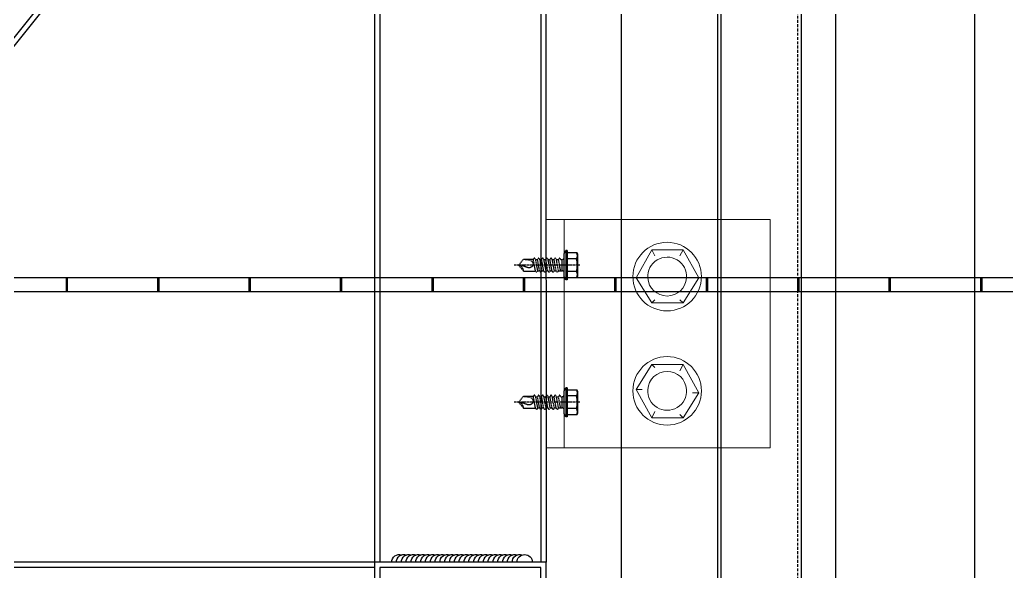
# Model space of a CAD drawing. Extents: x -3378 to 102197, y -3799 to 48702.
# Drawn here: x 96449.3 to 96881.2, y 8375.3 to 8617 of the extents above; entities that cross this region are included whole.
import ezdxf

# ---------------------------------------------------------------- set-up
doc = ezdxf.new("R2010")
doc.units = 0
for name, pattern in [('CENTER', [2, 1.25, -0.25, 0.25, -0.25]), ('DASHDOT', [1, 0.5, -0.25, 0, -0.25]), ('HIDDEN', [0.375, 0.25, -0.125])]:
    doc.linetypes.add(name, pattern=pattern)
for name, color, linetype in [('24WELD', 55, 'Continuous'), ('AC-CL', 14, 'CENTER'), ('AC-HIDDEN', 8, 'HIDDEN'), ('BCM-draft', 252, 'Continuous'), ('GM_SECT_15', 15, 'Continuous'), ('REFL', 8, 'Continuous'), ('不鏽鋼板S.S.PANEL', 30, 'Continuous'), ('噴塗面', 6, 'DASHDOT'), ('結構體 STRUCTURAL', 154, 'Continuous'), ('螺絲 固定五金 FASTENERS', 124, 'Continuous'), ('螺絲、螺栓', 4, 'Continuous'), ('金屬面材 METAL PANEL', 2, 'Continuous'), ('隔熱材 INSULATION', 9, 'HIDDEN')]:
    doc.layers.add(name, color=color, linetype=linetype)
doc.layers.add('BCM-STL', color=1, linetype='Continuous', lineweight=5)
doc.layers.add('不顯示', color=254, linetype='Continuous', plot=False)
doc.styles.add('DIM', font='simplex.shx', dxfattribs={"bigfont": 'chineset.shx'})

# ---------------------------------------------------------------- blocks, each defined once
blk = doc.blocks.new('6t 矽酸鈣板')
at = {"layer": '結構體 STRUCTURAL', "ltscale": 50}
h = blk.add_hatch(dxfattribs=at)
h.set_pattern_fill('JIS_LC_20', color=256, scale=2, angle=45)
h.set_pattern_definition([(90, (-51370.39, -83265.073), (-40, 0), []), (90, (-51369.823, -83264.507), (-40, 0), [])])
h.paths.add_polyline_path([(11600, 6), (214.93, 6), (214.93, 0), (11600, 0)])
at = {"layer": '結構體 STRUCTURAL'}
blk.add_lwpolyline([(214.93, 6), (214.93, 0), (11600, 0), (11600, 6)], close=True, dxfattribs=at)
blk = doc.blocks.new('*U641')
for centre, end in [((-0.13, -4), 88.1431), ((-0.29, -9), 16.3529), ((-0.21, -6.5), 16.3529), ((-0.45, -13.99), 16.3529), ((-0.37, -11.49), 16.3529), ((-0.7, -21.49), 16.3529), ((-0.62, -18.99), 16.3529), ((-0.53, -16.49), 16.3529), ((-0.86, -26.49), 16.3529), ((-0.78, -23.99), 16.3529), ((-1.02, -31.48), 16.3529), ((-0.94, -28.98), 16.3529), ((-1.18, -36.48), 16.3529), ((-1.1, -33.98), 16.3529), ((-1.34, -41.48), 16.3529), ((-1.26, -38.98), 16.3529), ((-1.51, -46.48), 16.3529), ((-1.43, -43.98), 16.3529), ((-1.67, -51.47), 16.3529), ((-1.59, -48.97), 16.3529), ((-1.83, -56.47), 16.3529), ((-1.75, -53.97), 16.3529), ((-1.99, -61.47), 16.3529), ((-1.91, -58.97), 16.3529), ((-2.15, -66.47), 16.3529), ((-2.07, -63.97), 16.3529), ((-2.24, -68.96), 16.3529)]:
    blk.add_arc(centre, 4, 268.1431, end)
blk = doc.blocks.new('75x75x2.3t')
at = {"layer": 'GM_SECT_15'}
for points in [[(0, -75), (75, -75), (75, 0), (0, 0)], [(2.3, -72.7), (72.7, -72.7), (72.7, -2.3), (2.3, -2.3)]]:
    blk.add_lwpolyline(points, close=True, dxfattribs=at)
at = {"layer": '不顯示', "linetype": 'Continuous', "insert": (21.79, -38.48), "char_height": 3.5, "attachment_point": 1, "style": 'DIM'}
blk.add_mtext_dynamic_manual_height_columns('75x75x2.3t', width=3.4858, gutter_width=17.5, heights=[0], dxfattribs=at)
blk = doc.blocks.new('*U748')
at = {"layer": 'BCM-draft', "linetype": 'HIDDEN', "ltscale": 5}
blk.add_line((16.6, 35), (646.73, 35), dxfattribs=at)
at = {"layer": 'BCM-draft'}
blk.add_lwpolyline([(16.6, 36.6), (646.73, 36.6)], dxfattribs=at)
at = {"layer": '不鏽鋼板S.S.PANEL'}
blk.add_lwpolyline([(648.33, 1.6), (648.33, 35), (661.33, 35), (661.33, 36.6), (648.33, 36.6, 0.414214), (646.73, 35), (646.73, 1.6), (16.6, 1.6), (16.6, 35, 0.414214), (15, 36.6), (2, 36.6), (2, 35), (15, 35), (15, 1.6, 0.414214), (16.6, 0), (646.73, 0, 0.414214)], format="xyb", close=True, dxfattribs=at)
at = {"layer": '隔熱材 INSULATION', "const_width": 0.2}
blk.add_lwpolyline([(646.73, 35), (646.73, 51.6), (16.6, 51.6), (16.6, 35)], dxfattribs=at)
at = {"layer": '隔熱材 INSULATION'}
blk.add_lwpolyline([(646.73, 1.6), (16.6, 1.6), (16.6, 51.6), (646.73, 51.6)], close=True, dxfattribs=at)
blk = doc.blocks.new('*U176')
for p, q in [((-2.75, 5.32), (-2.75, 1.3)), ((2.75, 5.32), (2.75, 1.3)), ((-6.35, 1.3), (6.35, 1.3)), ((-6.35, 1.3), (-6.35, 0.65)), ((-5.05, 0), (-6.35, 0.65)), ((6.35, 0.65), (5.05, 0)), ((6.35, 1.3), (6.35, 0.65)), ((5.05, 0), (-5.05, 0))]:
    blk.add_line(p, q)
blk.add_lwpolyline([(5.5, 5.29, 0.313407), (2.78, 5.31, 0.149243), (-2.78, 5.31, 0.313407), (-5.5, 5.29)], format="xyb")
blk.add_lwpolyline([(-5.5, 1.3), (-5.5, 5.3), (-4.76, 5.73), (4.76, 5.73), (5.5, 5.3), (5.5, 1.3)])
at = {"layer": 'AC-CL'}
blk.add_line((0, 6.82), (0, -21.9), dxfattribs=at)
at = {"layer": 'AC-HIDDEN'}
for p, q in [((-2.44, -1.5), (-3.12, -1.9)), ((-3.12, -1.9), (-3.12, -2.12)), ((-3.12, -2.12), (-2.44, -2.52)), ((-2.44, -3.44), (-3.12, -3.84)), ((-3.12, -3.84), (-3.12, -4.07)), ((-3.12, -4.07), (-2.44, -4.46)), ((2.44, -1), (-2.44, -1)), ((2.44, -1), (-2.44, -1)), ((2.44, -1.61), (-2.44, -2.52)), ((-2.44, -3.44), (-2.44, -2.52)), ((2.44, -2.54), (-2.44, -3.44)), ((2.44, -3.55), (-2.44, -4.46)), ((2.44, -2.54), (2.44, -1)), ((2.44, -2.54), (3.12, -2.93)), ((3.12, -3.16), (2.44, -3.55)), ((2.44, -4.35), (2.44, -3.55)), ((3.12, -2.93), (3.12, -3.16)), ((-2.44, -5.26), (-3.12, -5.65)), ((-3.12, -5.65), (-3.12, -5.88)), ((-3.12, -5.88), (-2.44, -6.28)), ((-2.44, -7.07), (-3.12, -7.47)), ((-3.12, -7.47), (-3.12, -7.69)), ((-3.12, -7.69), (-2.44, -8.09)), ((2.44, -4.35), (-2.44, -5.26)), ((-2.44, -5.26), (-2.44, -4.46)), ((2.44, -5.37), (-2.44, -6.28)), ((2.44, -6.17), (-2.44, -7.07)), ((2.44, -7.18), (-2.44, -8.09)), ((2.44, -7.98), (-2.44, -8.89)), ((-2.44, -8.89), (-2.44, -8.09)), ((2.44, -4.35), (3.12, -4.75)), ((3.12, -4.97), (2.44, -5.37)), ((2.44, -6.17), (2.44, -5.37)), ((3.12, -6.56), (2.44, -6.17)), ((3.12, -6.79), (2.44, -7.18)), ((2.44, -7.98), (3.12, -8.37)), ((3.12, -8.6), (2.44, -9)), ((3.12, -4.75), (3.12, -4.97)), ((3.12, -6.56), (3.12, -6.79)), ((3.12, -8.37), (3.12, -8.6)), ((-2.44, -8.89), (-3.12, -9.28)), ((-3.12, -9.28), (-3.12, -9.51)), ((-3.12, -9.51), (-2.44, -9.9)), ((-2.44, -10.7), (-3.12, -11.1)), ((-3.12, -11.1), (-3.12, -11.32)), ((-3.12, -11.32), (-2.44, -11.72)), ((-2.44, -12.51), (-3.12, -12.91)), ((-3.12, -12.91), (-3.12, -13.14)), ((2.44, -9), (-2.44, -9.9)), ((2.44, -9.79), (-2.44, -10.7)), ((2.44, -10.81), (-2.44, -11.72)), ((2.44, -11.61), (-2.44, -12.51)), ((-2.44, -12.51), (-2.44, -11.72)), ((2.44, -12.62), (-2.44, -13.53)), ((2.44, -9.79), (2.44, -9)), ((2.44, -9.79), (3.12, -10.19)), ((3.12, -10.42), (2.44, -10.81)), ((2.44, -11.61), (3.12, -12)), ((3.12, -12.23), (2.44, -12.62)), ((2.6, -17.78), (2.6, -12.53)), ((3.12, -10.19), (3.12, -10.42)), ((3.12, -12), (3.12, -12.23)), ((-3.12, -13.14), (-2.44, -13.53)), ((-2.6, -17.84), (-2.6, -13.44)), ((-2.6, -17.84), (-2.33, -15.06)), ((0, -20), (-2.6, -17.84)), ((2.6, -17.78), (0, -20))]:
    blk.add_line(p, q, dxfattribs=at)
for points in [[(-2.44, -1.5), (-2.44, -1)], [(-2.44, -7.07), (-2.44, -6.28)], [(2.44, -7.98), (2.44, -7.18)], [(-2.44, -10.7), (-2.44, -9.9)], [(2.44, -11.61), (2.44, -10.81)], [(-2.33, -15.06), (-1.62, -14.11), (-1.34, -13.92), (-1.09, -13.79), (-0.87, -13.7), (-0.67, -13.66), (-0.5, -13.65), (-0.35, -13.66), (-0.2, -13.69), (-0.07, -13.72), (0.05, -13.76), (0.16, -13.8), (0.27, -13.85), (0.37, -13.9), (0.46, -13.96), (0.54, -14.02), (0.61, -14.08), (0.67, -14.14), (0.73, -14.21), (0.78, -14.29), (0.83, -14.36), (0.87, -14.44), (0.91, -14.52), (0.95, -14.61), (0.98, -14.69), (1.02, -14.78), (1.05, -14.87), (1.08, -14.96), (1.11, -15.06), (1.13, -15.16), (1.15, -15.27), (1.16, -15.38), (1.15, -15.5), (1.14, -15.63), (1.12, -15.77), (1.09, -15.91), (1.05, -16.07), (1, -16.22), (0.95, -16.38), (0.89, -16.55), (0.83, -16.72), (0.76, -16.89), (0.69, -17.07), (0.62, -17.25), (0.55, -17.43), (0.47, -17.62), (0.4, -17.8), (0.33, -17.98), (0.25, -18.17), (0.18, -18.36), (0.12, -18.56), (0.06, -18.8), (0.02, -19.1), (0, -19.47), (-0.01, -19.94), (0, -20)], [(2.6, -17.78), (2.1, -17.86), (1.53, -18.09), (1.1, -18.3), (0.79, -18.5), (0.55, -18.73), (0.35, -19.02), (0.16, -19.39), (0, -20)]]:
    blk.add_lwpolyline(points, dxfattribs=at)
for centre, start, end in [((-3.44, -1), 0, 90), ((-3.44, -1), 0, 90), ((3.44, -1), 90, 180), ((3.44, -1), 90, 180)]:
    blk.add_arc(centre, 1, start, end, dxfattribs=at)
at = {"layer": 'REFL'}
blk.add_line((-6.35, 0.65), (6.35, 0.65), dxfattribs=at)
blk = doc.blocks.new('M8')
at = {"color": 0, "linetype": 'Continuous', "lineweight": 0, "flags": 128}
for points in [[(-13.6, 0.56), (-6.75, 11.52)], [(-6.75, 11.52), (6.95, 11.52)], [(-5.38, 10.15), (-6.75, 11.52)], [(6.95, 11.52), (5.58, 8.78)], [(6.95, 11.52), (13.8, -0.81)], [(-6.75, -11.77), (-13.6, 0.56)], [(-10.86, 0.56), (-13.6, 0.56)], [(13.8, -0.81), (6.95, -11.77)], [(11.06, -0.81), (13.8, -0.81)], [(-6.75, -11.77), (-5.38, -9.03)], [(6.95, -11.77), (-6.75, -11.77)], [(5.58, -10.4), (6.95, -11.77)]]:
    blk.add_lwpolyline(points, dxfattribs=at)
at = {"color": 0, "linetype": 'Continuous', "lineweight": 0}
blk.add_circle((0, 0), 15, dxfattribs=at)
for start, end in [(3.8593, 176.0494), (176.0494, 3.8593)]:
    blk.add_arc((0, 0), 8.5, start, end, dxfattribs=at)

msp = doc.modelspace()

# ---------------------------------------------------------------- linework, layer by layer
at = {"color": 0, "linetype": 'Continuous', "lineweight": 0, "flags": 128}
for points in [[(96725.706, 8516.415), (96718.856, 8504.085)], [(96739.406, 8516.415), (96725.706, 8516.415)], [(96725.706, 8516.415), (96727.076, 8513.675)], [(96739.406, 8516.415), (96738.036, 8513.675)], [(96739.406, 8516.415), (96746.256, 8504.085)], [(96718.856, 8504.085), (96725.706, 8493.125)], [(96721.596, 8504.085), (96718.856, 8504.085)], [(96746.256, 8504.085), (96739.406, 8493.125)], [(96743.516, 8504.085), (96746.256, 8504.085)], [(96727.076, 8494.495), (96725.706, 8493.125)], [(96725.706, 8493.125), (96739.406, 8493.125)], [(96738.036, 8494.495), (96739.406, 8493.125)]]:
    msp.add_lwpolyline(points, dxfattribs=at)
at = {"color": 0, "linetype": 'Continuous', "lineweight": 0}
msp.add_circle((96732.459, 8504.646), 15, dxfattribs=at)
for start, end in [(356.14067, 183.95056), (183.95056, 356.14067)]:
    msp.add_arc((96732.459, 8504.646), 8.5, start, end, dxfattribs=at)
at = {"layer": 'BCM-STL', "linetype": 'HIDDEN'}
msp.add_lwpolyline([(96679.469, 8529.646), (96777.472, 8529.646), (96777.472, 8429.646), (96679.469, 8429.646)], close=True, dxfattribs=at)
at = {"layer": 'BCM-STL'}
msp.add_lwpolyline([(96777.472, 8529.646), (96687.469, 8529.646), (96687.469, 8429.646), (96777.472, 8429.646)], close=True, dxfattribs=at)
at = {"layer": 'GM_SECT_15'}
for p, q in [((96580.014, 8775.213), (96275.388, 8396.123)), ((96581.117, 8772.913), (96266.821, 8381.79)), ((96604.459, 8772.913), (96604.469, 8379.646)), ((96606.759, 8772.913), (96606.769, 8379.646)), ((96677.159, 8772.913), (96677.169, 8379.646)), ((96679.459, 8772.913), (96679.469, 8379.646)), ((96604.469, 8379.646), (96243.911, 8379.646)), ((96604.469, 8377.346), (96243.911, 8377.346))]:
    msp.add_line(p, q, dxfattribs=at)
at = {"layer": '金屬面材 METAL PANEL'}
msp.add_lwpolyline([(96712.459, 7292.337), (96712.459, 8884.797), (96866.959, 8884.797), (96866.959, 7292.337)], dxfattribs=at)

# ---------------------------------------------------------------- block references
at = {"rotation": 270}
msp.add_blockref('*U748', (96754.459, 8884.797), dxfattribs=at)
at = {"layer": '24WELD', "xscale": -0.8437500000000008, "yscale": 0.8437500000000008, "zscale": 0.8437500000000008, "rotation": 268.1430628016458}
msp.add_blockref('*U641', (96673.519, 8379.646), dxfattribs=at)
at = {"layer": 'GM_SECT_15', "rotation": 359.9999972778685}
msp.add_blockref('75x75x2.3t', (96604.469, 8379.646), dxfattribs=at)
at = {"layer": '噴塗面'}
msp.add_blockref('M8', (96732.459, 8454.646), dxfattribs=at)
at = {"layer": '螺絲 固定五金 FASTENERS', "rotation": 270}
for p in [(96687.472, 8509.646), (96687.472, 8449.646)]:
    msp.add_blockref('*U176', p, dxfattribs=at)
at = {"layer": '螺絲、螺栓'}
msp.add_blockref('6t 矽酸鈣板', (85845.866, 8498.085), dxfattribs=at)

doc.saveas('drawing.dxf')
